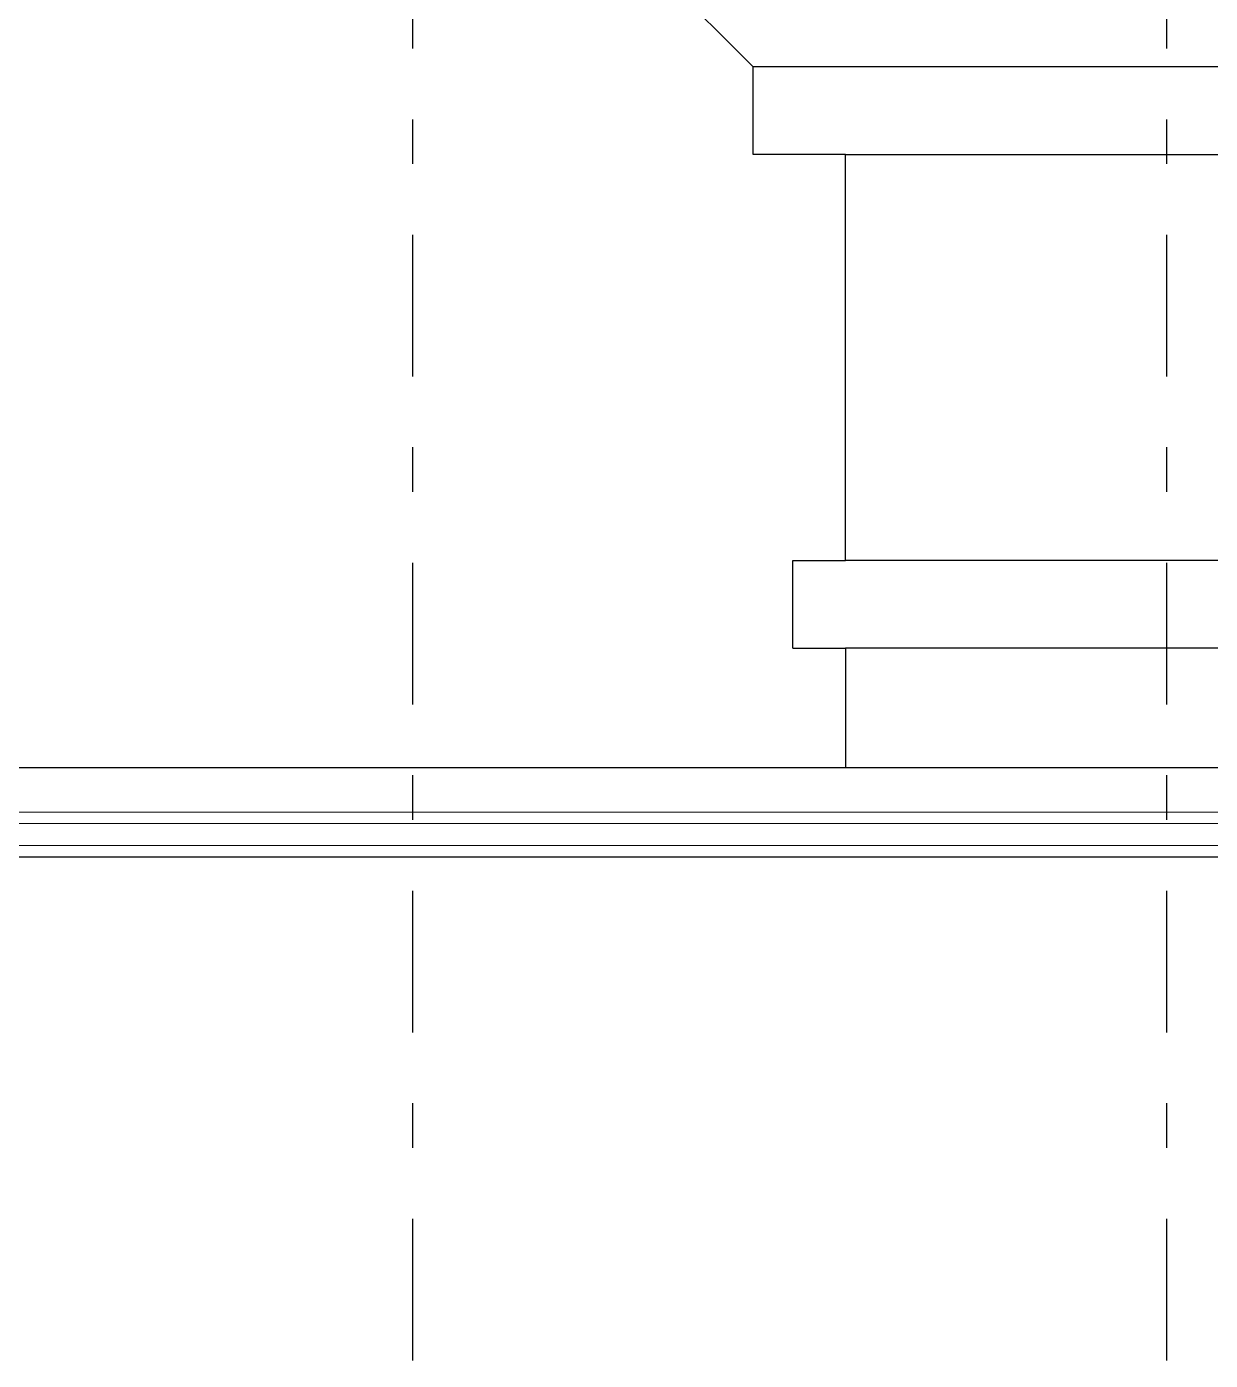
# Model space of a CAD drawing. Extents: x 185 to 567, y -69 to 170.
# Drawn here: x 402.057 to 404.71, y -12.564 to -9.575 of the extents above; entities that cross this region are included whole.
import ezdxf

# ---------------------------------------------------------------- set-up
doc = ezdxf.new("R2010")
doc.units = 0
doc.header["$LTSCALE"] = 0.25
doc.header["$MEASUREMENT"] = 0
doc.linetypes.add('B4-PLANS$0$DASHDOT', pattern=[25.4, 12.7, -6.35, 0, -6.35])
for name, color, linetype in [('A-AX', 1, 'B4-PLANS$0$DASHDOT'), ('A-ELV 0', 10, 'CONTINUOUS'), ('A-ELV 6', 71, 'CONTINUOUS'), ('ELV2', 8, 'CONTINUOUS')]:
    doc.layers.add(name, color=color, linetype=linetype)
doc.layers.add('A-KORNISH', color=8, linetype='CONTINUOUS', lineweight=9)

msp = doc.modelspace()

# ---------------------------------------------------------------- linework, layer by layer
at = {"layer": 'A-AX', "ltscale": 0.1}
for p, q in [((402.9222, -12.5641, 0), (402.9222, -5.7438, 0)), ((404.6122, -12.5641, 0), (404.6122, -5.7438, 0))]:
    msp.add_line(p, q, dxfattribs=at)
at = {"layer": 'A-ELV 0'}
for p, q in [((403.8922, -10.7716, 0), (403.8922, -9.8619, 0)), ((403.8922, -10.7716, 0), (403.8922, -9.8619, 0)), ((403.7743, -10.9681, 0), (403.7743, -10.7716, 0)), ((403.7743, -10.7716, 0), (403.8922, -10.7716, 0)), ((403.7743, -10.9681, 0), (403.7743, -10.7716, 0)), ((403.7743, -10.7716, 0), (403.8922, -10.7716, 0)), ((403.7743, -10.9681, 0), (403.8922, -10.9681, 0)), ((403.7743, -10.9681, 0), (403.8922, -10.9681, 0)), ((403.8922, -10.9681, 0), (403.8922, -11.2356, 0)), ((403.8922, -10.9681, 0), (403.8922, -11.2356, 0))]:
    msp.add_line(p, q, dxfattribs=at)
at = {"layer": 'A-ELV 0', "elevation": 0}
msp.add_lwpolyline([(403.8922, -9.8619), (403.6853, -9.8619), (403.6853, -9.6653), (403.4887, -9.4688), (403.2922, -9.4688), (403.2922, -9.0757), (409.2471, -9.0757)], dxfattribs=at)
at = {"layer": 'A-ELV 6'}
for p, q in [((401.3372, -11.2356, 0), (412.1672, -11.2356, 0)), ((401.4622, -11.4356, 0), (412.0422, -11.4356, 0))]:
    msp.add_line(p, q, dxfattribs=at)
at = {"layer": 'A-KORNISH'}
for p, q in [((401.3872, -11.3356, 0), (412.1172, -11.3356, 0)), ((401.4122, -11.3606, 0), (412.0922, -11.3606, 0)), ((401.4622, -11.4106, 0), (412.0422, -11.4106, 0))]:
    msp.add_line(p, q, dxfattribs=at)
at = {"layer": 'ELV2'}
for p, q in [((414.8591, -9.6653, 0), (403.6853, -9.6653, 0)), ((403.8922, -9.8619, 0), (414.6522, -9.8619, 0)), ((407.8122, -10.7716, 0), (403.8922, -10.7716, 0.0001)), ((407.8122, -10.9681, 0), (403.8922, -10.9681, 0))]:
    msp.add_line(p, q, dxfattribs=at)

doc.saveas('drawing.dxf')
